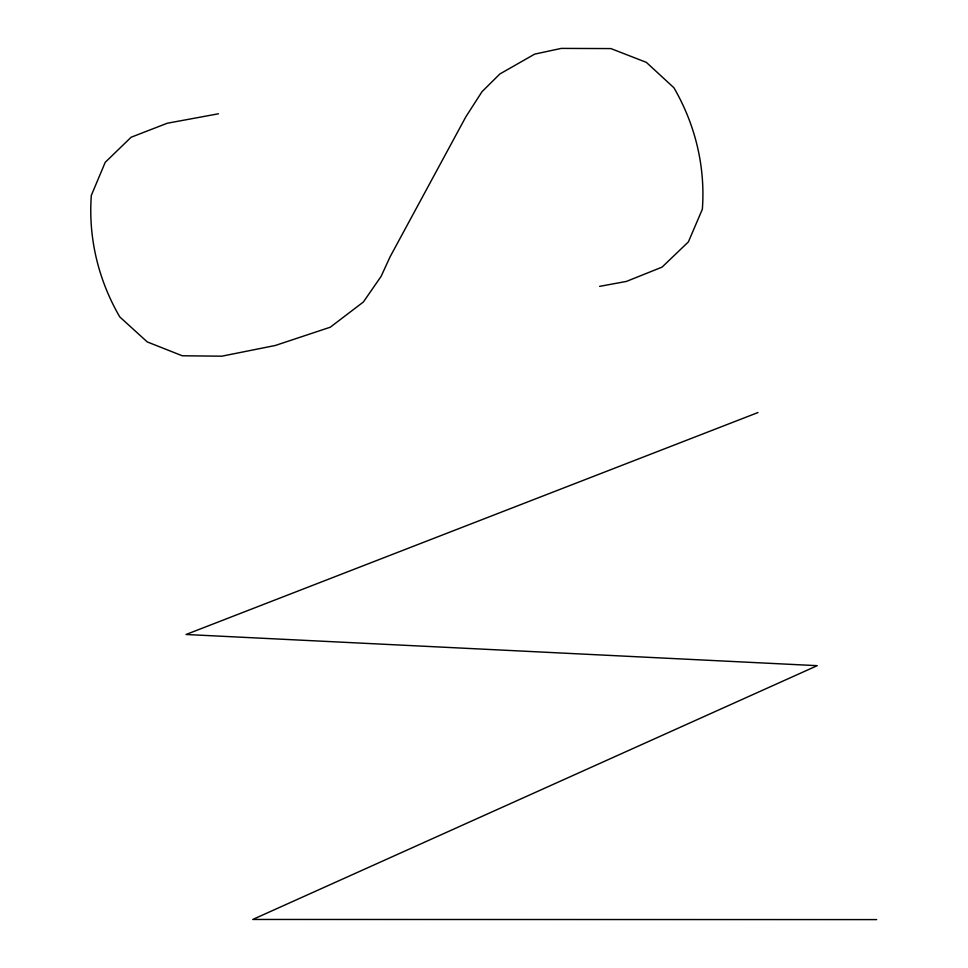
<?xml version="1.0" encoding="UTF-8"?>
<svg xmlns="http://www.w3.org/2000/svg" width="968" height="968" viewBox="0 0 968 968"><rect width="100%" height="100%" fill="white"/><g stroke="black" fill="none" stroke-linecap="round" stroke-linejoin="round"><path stroke-width="1.45" d="M757.98 412.549L186.062 634.488L817.234 665.669L252.769 919.455L876.669 919.6M218.453 113.788L167.258 123.238L131.116 137.238L105.21 162.346L91.331 195.379A226.936 214.315 16 0 0 119.778 316.923L147.245 341.922L182.274 355.776L221.793 356.188L275.227 345.503L330.282 327.208L363.375 301.992L381.114 276.364L390.092 256.81L465.838 116.838L481.991 91.706L499.875 73.967L534.651 54.135L561.271 48.4L610.905 48.581L646.334 62.351L673.897 87.737A226.936 214.315 16 0 1 702.345 209.269L688.369 241.927L662.064 267.12L626.417 281.422L599.603 286.371"/></g></svg>
